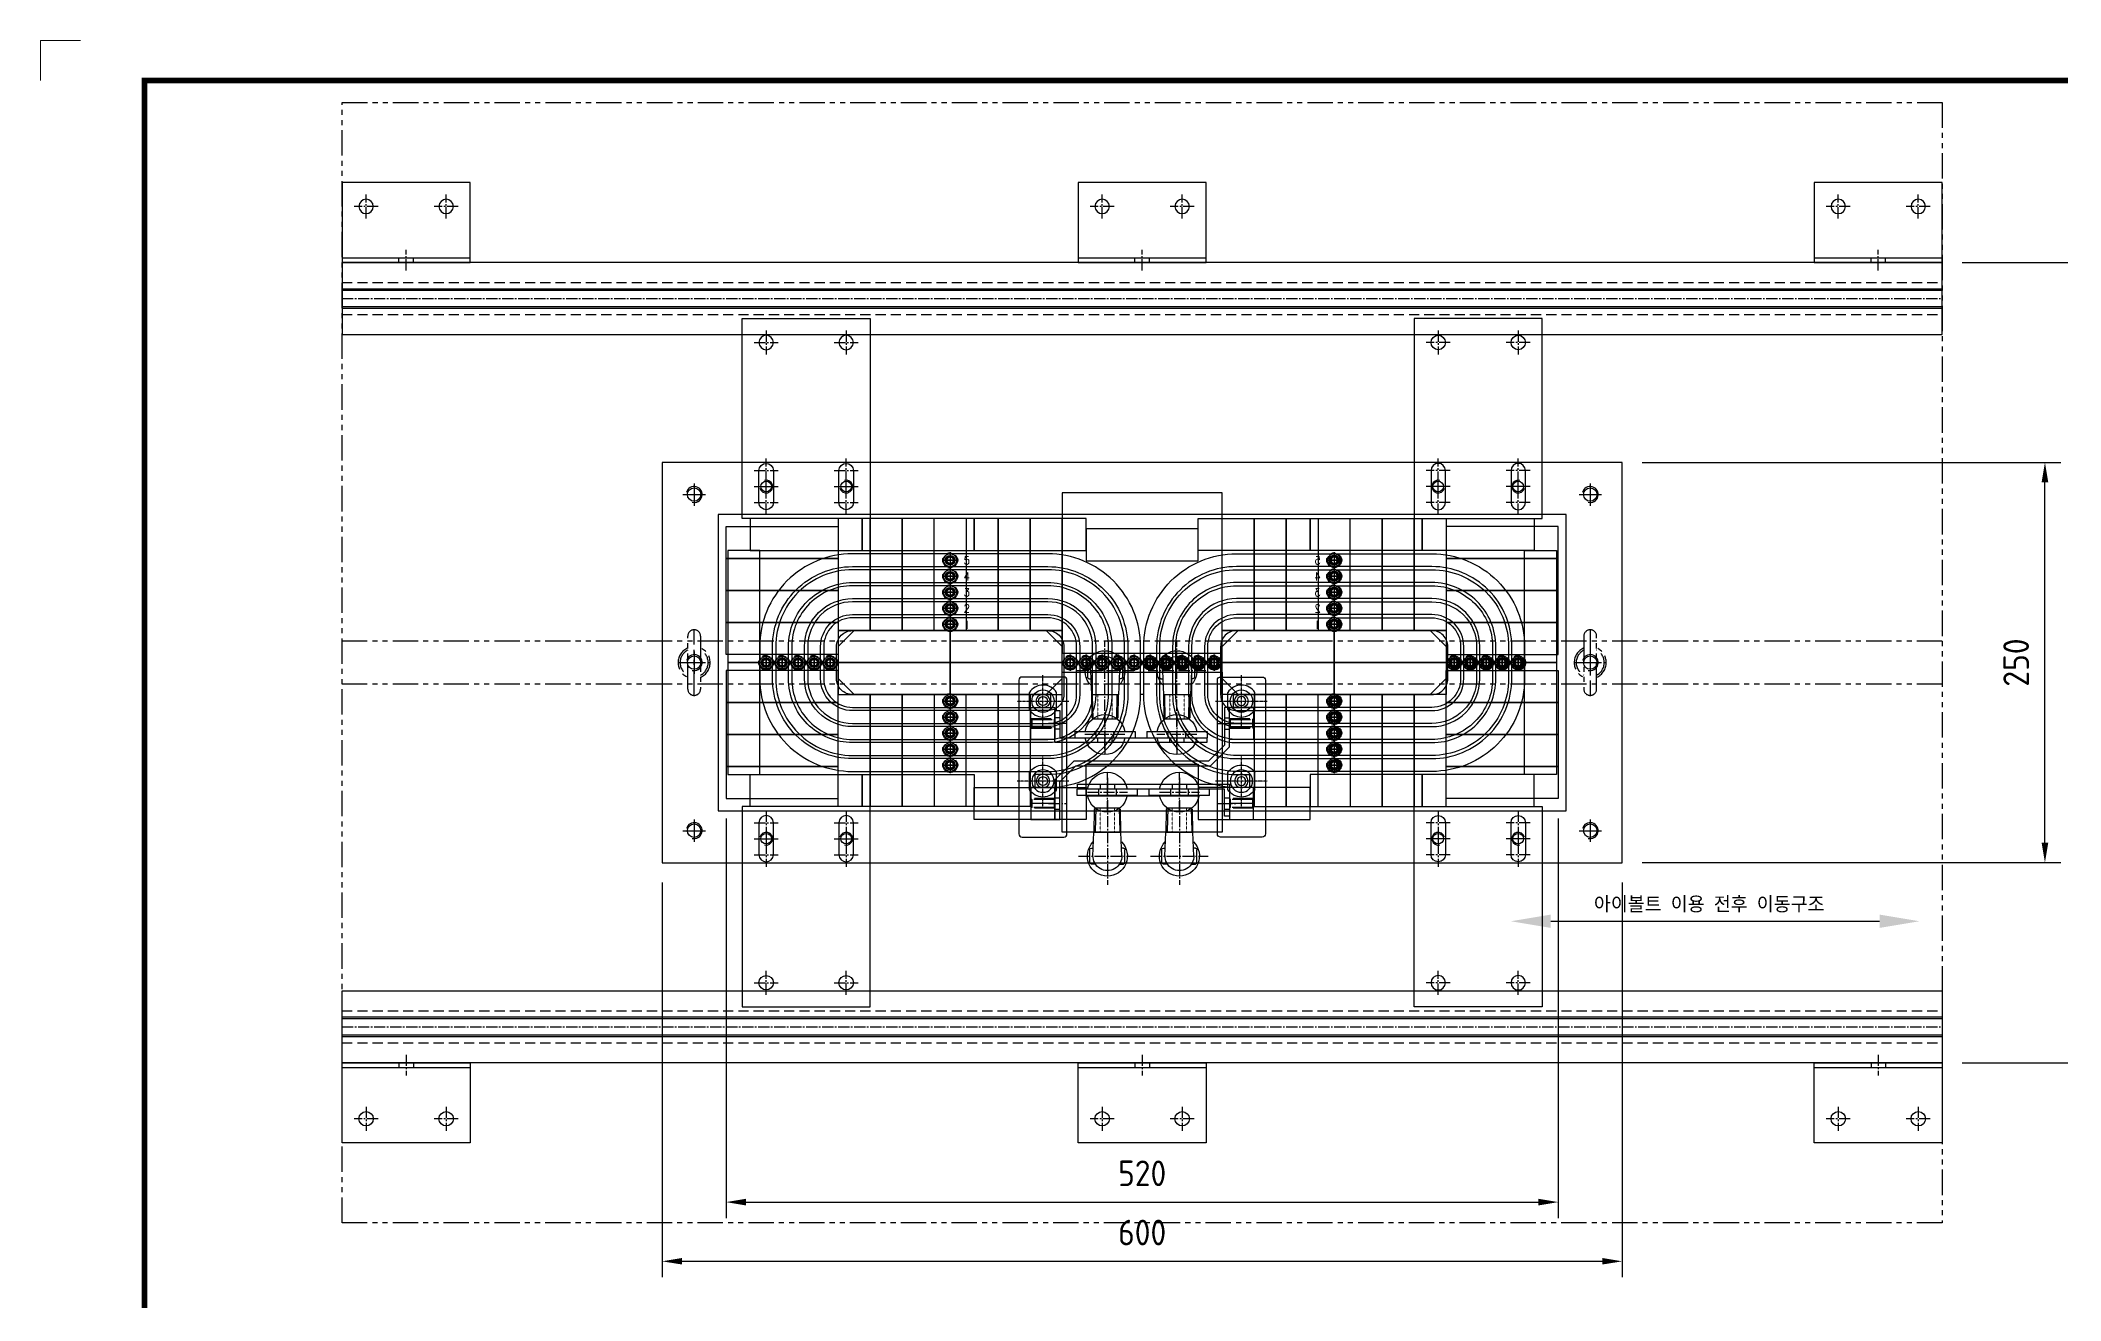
# Model space of a CAD drawing. Header units: millimetres. Extents: x 2584 to 14522, y 0 to 1456.
# Drawn here: x 2584 to 3847, y 669 to 1456 of the extents above; entities that cross this region are included whole.
import ezdxf
from ezdxf.enums import TextEntityAlignment as Align

# ---------------------------------------------------------------- set-up
doc = ezdxf.new("R2010")
doc.units = ezdxf.units.MM
for name, pattern in [('CENTER', [50.8, 31.75, -6.35, 6.35, -6.35]), ('CENTER1', [10, 7, -1, 1, -1]), ('CENTER2', [1.125, 0.75, -0.125, 0.125, -0.125]), ('HIDDEN', [9.525, 6.35, -3.175]), ('HIDDEN2', [0.1875, 0.125, -0.0625]), ('HIDDENX2', [19.05, 12.7, -6.35]), ('PHANTOM2', [31.75, 15.875, -3.175, 3.175, -3.175, 3.175, -3.175])]:
    doc.linetypes.add(name, pattern=pattern)
for name, color, linetype in [('______', 7, 'Continuous'), ('CENTER', 1, 'CENTER'), ('FORMAT-1', 7, 'Continuous'), ('THIN', 3, 'Continuous')]:
    doc.layers.add(name, color=color, linetype=linetype)
doc.styles.add('HAN', font='')
doc.styles.add('ROMANS', font='romans.shx', dxfattribs={"width": 0.9, "bigfont": 'whgtxt.shx'})
doc.styles.get("Standard").update_dxf_attribs({"font": 'ISOCP.SHX', "bigfont": 'WHGTXT.SHX'})
doc.styles.get('HAN').set_extended_font_data('GulimChe')
doc.dimstyles.new('PS-5', dxfattribs={"dimscale": 5, "dimtxt": 3.2, "dimasz": 2.5, "dimexe": 2, "dimexo": 2.5, "dimgap": 2, "dimtad": 1, "dimtoh": 1, "dimrnd": 0.05, "dimzin": 12, "dimdsep": 46, "dimtxsty": 'Standard', "dimcen": 0, "dimclrt": 2, "dimazin": 3, "dimtfac": 1, "dimtofl": 0, "dimtmove": 0, "dimatfit": 3, "dimfxl": 0, "dimtolj": 1, "dimtzin": 0, "dimarcsym": 0})

# ---------------------------------------------------------------- blocks, each defined once
blk = doc.blocks.new('A$C5E7936DF')
at = {"color": 252}
for points in [[(-70, 0), (0, 0), (0, 20), (-60, 20), (-70, 10)], [(0, 0), (70, 0), (70, 10), (60, 20), (0, 20)], [(-60, -20), (0, -20), (0, 0), (-70, 0), (-70, -10)], [(0, -20), (60, -20), (70, -10), (70, 0), (0, 0)]]:
    blk.add_lwpolyline(points, close=True, dxfattribs=at)
blk = doc.blocks.new('A$C206D4F3C')
at = {"color": 252}
for points in [[(-330, 6), (-230, 6), (-230, 106), (-330, 106)], [(-455, 90), (-525, 90), (-525, 70), (-455, 70)], [(-470, 90), (-470, 20), (-450, 20), (-450, 90)], [(-385, 90), (-455, 90), (-455, 70), (-385, 70)], [(-450, 90), (-450, 20), (-430, 20), (-430, 90)], [(-430, 90), (-430, 20), (-410, 20), (-410, 90)], [(-390, 90), (-390, 20), (-370, 20), (-370, 90)], [(-315, 90), (-385, 90), (-385, 70), (-315, 70)], [(-370, 90), (-370, 20), (-350, 20), (-350, 90)], [(-350, 90), (-350, 20), (-330, 20), (-330, 90)], [(-245, 90), (-175, 90), (-175, 70), (-245, 70)], [(-210, 90), (-210, 20), (-230, 20), (-230, 90)], [(-190, 90), (-190, 20), (-210, 20), (-210, 90)], [(-170, 90), (-170, 20), (-190, 20), (-190, 90)], [(-175, 90), (-105, 90), (-105, 70), (-175, 70)], [(-130, 90), (-130, 20), (-150, 20), (-150, 90)], [(-110, 90), (-110, 20), (-130, 20), (-130, 90)], [(-90, 90), (-90, 20), (-110, 20), (-110, 90)], [(-105, 90), (-35, 90), (-35, 70), (-105, 70)], [(-540, 85), (-470, 85), (-470, 65), (-540, 65)], [(-245, 83.5), (-315, 83.5), (-315, 63.5), (-245, 63.5)], [(-20, 85), (-90, 85), (-90, 65), (-20, 65)], [(-540, 65), (-470, 65), (-470, 45), (-540, 45)], [(-539, 70), (-539, 0), (-519, 0), (-519, 70)], [(-20, 65), (-90, 65), (-90, 45), (-20, 45)], [(-21, 70), (-21, 0), (-41, 0), (-41, 70)], [(-540, 45), (-470, 45), (-470, 25), (-540, 25)], [(-20, 45), (-90, 45), (-90, 25), (-20, 25)], [(-540, 25), (-470, 25), (-470, 5), (-540, 5)], [(-470, 0), (-400, 0), (-400, 20), (-470, 20)], [(-400, 0), (-330, 0), (-330, 20), (-400, 20)], [(-160, 0), (-230, 0), (-230, 20), (-160, 20)], [(-90, 0), (-160, 0), (-160, 20), (-90, 20)], [(-20, 25), (-90, 25), (-90, 5), (-20, 5)], [(-539, 0), (-539, -70), (-519, -70), (-519, 0)], [(-470, -20), (-400, -20), (-400, 0), (-470, 0)], [(-400, -20), (-330, -20), (-330, 0), (-400, 0)], [(-160, -20), (-230, -20), (-230, 0), (-160, 0)], [(-90, -20), (-160, -20), (-160, 0), (-90, 0)], [(-21, 0), (-21, -70), (-41, -70), (-41, 0)], [(-540, -25), (-470, -25), (-470, -5), (-540, -5)], [(-330, -6), (-230, -6), (-230, -106), (-330, -106)], [(-20, -25), (-90, -25), (-90, -5), (-20, -5)], [(-540, -45), (-470, -45), (-470, -25), (-540, -25)], [(-470, -90), (-470, -20), (-450, -20), (-450, -90)], [(-450, -90), (-450, -20), (-430, -20), (-430, -90)], [(-430, -90), (-430, -20), (-410, -20), (-410, -90)], [(-390, -90), (-390, -20), (-370, -20), (-370, -90)], [(-370, -90), (-370, -20), (-350, -20), (-350, -90)], [(-190, -90), (-190, -20), (-210, -20), (-210, -90)], [(-170, -90), (-170, -20), (-190, -20), (-190, -90)], [(-130, -90), (-130, -20), (-150, -20), (-150, -90)], [(-110, -90), (-110, -20), (-130, -20), (-130, -90)], [(-90, -90), (-90, -20), (-110, -20), (-110, -90)], [(-20, -45), (-90, -45), (-90, -25), (-20, -25)], [(-540, -65), (-470, -65), (-470, -45), (-540, -45)], [(-20, -65), (-90, -65), (-90, -45), (-20, -45)], [(-540, -85), (-470, -85), (-470, -65), (-540, -65)], [(-455, -90), (-525, -90), (-525, -70), (-455, -70)], [(-385, -90), (-455, -90), (-455, -70), (-385, -70)], [(-245, -83.5), (-315, -83.5), (-315, -63.5), (-245, -63.5)], [(-175, -90), (-105, -90), (-105, -70), (-175, -70)], [(-105, -90), (-35, -90), (-35, -70), (-105, -70)], [(-20, -85), (-90, -85), (-90, -65), (-20, -65)], [(-315, -98), (-385, -98), (-385, -78), (-315, -78)], [(-245, -98), (-175, -98), (-175, -78), (-245, -78)]]:
    blk.add_lwpolyline(points, close=True, dxfattribs=at)
blk.add_lwpolyline([(-350, -20), (-350, -90)], dxfattribs=at)
blk.add_blockref('A$C5E7936DF', (-400, 0))
at = {"xscale": -1}
blk.add_blockref('A$C5E7936DF', (-160, 0), dxfattribs=at)
blk = doc.blocks.new('A$C35D2285B')
at = {"color": 1, "linetype": 'CENTER1'}
for p, q in [((111, 64), (119, 64)), ((115, 68), (115, 60)), ((111, 54), (119, 54)), ((115, 58), (115, 50)), ((111, 44), (119, 44)), ((115, 48), (115, 40)), ((115, 38), (115, 30)), ((111, 34), (119, 34)), ((115, 28), (115, 20)), ((111, 24), (119, 24)), ((-4, 0), (4, 0)), ((0, 4), (0, -4)), ((6, 0), (14, 0)), ((10, 4), (10, -4)), ((16, 0), (24, 0)), ((20, 4), (20, -4)), ((26, 0), (34, 0)), ((30, 4), (30, -4)), ((36, 0), (44, 0)), ((40, 4), (40, -4)), ((186, 0), (194, 0)), ((190, 4), (190, -4)), ((196, 0), (204, 0)), ((200, 4), (200, -4)), ((206, 0), (214, 0)), ((210, 4), (210, -4)), ((216, 0), (224, 0)), ((220, 4), (220, -4)), ((226, 0), (234, 0)), ((230, 4), (230, -4)), ((111, -24), (119, -24)), ((115, -20), (115, -28)), ((111, -34), (119, -34)), ((115, -30), (115, -38)), ((111, -44), (119, -44)), ((115, -40), (115, -48)), ((115, -50), (115, -58)), ((111, -54), (119, -54)), ((115, -60), (115, -68)), ((111, -64), (119, -64))]:
    blk.add_line(p, q, dxfattribs=at)
at = {"color": 1}
blk.add_lwpolyline([(176, -48, 0.414214), (204, -20), (204, 10, 0.414214), (176, 38), (54, 38, 0.414214), (26, 10), (26, -10, 0.414214), (54, -38), (176, -38, 0.414214), (194, -20), (194, 10, 0.414214), (176, 28), (54, 28, 0.414214), (36, 10), (36, -10, 0.414214), (54, -28), (178, -28), (178, -20), (54, -20, -0.414214), (44, -10), (44, 10, -0.414214), (54, 20), (176, 20, -0.414214), (186, 10), (186, -20, -0.414214), (176, -30), (54, -30, -0.414214), (34, -10), (34, 10, -0.414214), (54, 30), (176, 30, -0.414214), (196, 10), (196, -20, -0.414214), (176, -40), (54, -40, -0.414214), (24, -10), (24, 10, -0.414214), (54, 40), (176, 40, -0.414214), (206, 10), (206, -20, -0.414214), (176, -50), (54, -50, -0.414214), (14, -10), (14, 10, -0.414214), (54, 50), (176, 50, -0.414214), (216, 10), (216, -20, -0.414214), (176, -60), (54, -60, -0.414214), (4, -10), (4, 10, -0.414214), (54, 60), (176, 60, -0.414214), (226, 10), (226, -20, -0.414214), (176, -70), (168, -70), (168, -78), (176, -78, 0.414214), (234, -20), (234, 10, 0.414214), (176, 68), (54, 68, 0.414214), (-4, 10), (-4, -10, 0.414214), (54, -68), (176, -68, 0.414214), (224, -20), (224, 10, 0.414214), (176, 58), (54, 58, 0.414214), (6, 10), (6, -10, 0.414214), (54, -58), (176, -58, 0.414214), (214, -20), (214, 10, 0.414214), (176, 48), (54, 48, 0.414214), (16, 10), (16, -10, 0.414214), (54, -48)], format="xyb", close=True, dxfattribs=at)
for centre, radius in [((115, 64), 4), ((115, 64), 3), ((115, 54), 4), ((115, 54), 3), ((115, 44), 4), ((115, 34), 4), ((115, 44), 3), ((115, 24), 4), ((115, 34), 3), ((115, 24), 3), ((0, 0), 4), ((0, 0), 3), ((10, 0), 4), ((10, 0), 3), ((20, 0), 4), ((20, 0), 3), ((30, 0), 4), ((30, 0), 3), ((40, 0), 4), ((40, 0), 3), ((190, 0), 4), ((190, 0), 3), ((200, 0), 4), ((200, 0), 3), ((210, 0), 4), ((210, 0), 3), ((220, 0), 4), ((220, 0), 3), ((230, 0), 4), ((230, 0), 3), ((115, -24), 4), ((115, -24), 3), ((173, -24), 2.75), ((115, -34), 4), ((115, -34), 3), ((115, -44), 4), ((115, -54), 4), ((115, -44), 3), ((115, -64), 4), ((115, -54), 3), ((115, -64), 3), ((173, -74), 2.75)]:
    blk.add_circle(centre, radius, dxfattribs=at)
for centre in [(115, 64), (115, 54), (115, 44), (115, 34), (115, 24), (0, 0), (10, 0), (20, 0), (30, 0), (40, 0), (190, 0), (200, 0), (210, 0), (220, 0), (230, 0), (115, -24), (115, -34), (115, -44), (115, -54), (115, -64)]:
    blk.add_circle(centre, 2.07)
at = {"layer": 'THIN'}
for centre in [(115, 64), (115, 54), (115, 44), (115, 34), (115, 24), (0, 0), (10, 0), (20, 0), (30, 0), (40, 0), (190, 0), (200, 0), (210, 0), (220, 0), (230, 0), (115, -24), (115, -34), (115, -44), (115, -54), (115, -64)]:
    blk.add_arc(centre, 2.5, 255, 165, dxfattribs=at)
at = {"color": 2, "char_height": 5, "attachment_point": 5, "style": 'ROMANS'}
for s, insert in [('\\A1;5', (125.4, 63.9)), ('\\A1;4', (125.4, 53.9)), ('\\A1;3', (125.4, 43.9)), ('\\A1;2', (125.4, 33.9)), ('\\A1;1', (125.5, 23.7))]:
    blk.add_mtext(s, dxfattribs=dict(at, insert=insert))
blk = doc.blocks.new('A$C5CD72B92')
at = {"color": 6, "linetype": 'PHANTOM2'}
for p, q in [((-5.1, 0), (5.1, 0)), ((-4.2, 0), (4.2, 0)), ((0, 5.1), (0, -5.1)), ((0, 4.2), (0, -4.2))]:
    blk.add_line(p, q, dxfattribs=at)
blk.add_lwpolyline([(1.2, -2), (-1.2, -2), (-2.3, 0), (-1.2, 2), (1.2, 2), (2.3, 0), (1.2, -2)], dxfattribs=at)
for radius in [4.6, 4.25, 4, 2.55]:
    blk.add_circle((0, 0), radius, dxfattribs=at)
blk = doc.blocks.new('A$C2BE67DD4')
at = {"color": 1, "linetype": 'CENTER1'}
for p, q in [((-420, 194), (-420, 184)), ((-180, 194), (-180, 184)), ((-425, 189), (-415, 189)), ((-425, 179), (-415, 179)), ((-420, 184), (-420, 174)), ((-185, 189), (-175, 189)), ((-185, 179), (-175, 179)), ((-180, 184), (-180, 174)), ((-425, 169), (-415, 169)), ((-420, 174), (-420, 164)), ((-185, 169), (-175, 169)), ((-180, 174), (-180, 164)), ((-425, 159), (-415, 159)), ((-420, 164), (-420, 154)), ((-420, 154), (-420, 144)), ((-185, 159), (-175, 159)), ((-180, 164), (-180, 154)), ((-180, 154), (-180, 144)), ((-425, 149), (-415, 149)), ((-185, 149), (-175, 149)), ((-535, 120), (-535, 130)), ((-525, 120), (-525, 130)), ((-515, 120), (-515, 130)), ((-505, 120), (-505, 130)), ((-495, 120), (-495, 130)), ((-345, 120), (-345, 130)), ((-335, 120), (-335, 130)), ((-325, 120), (-325, 130)), ((-315, 120), (-315, 130)), ((-305, 120), (-305, 130)), ((-295, 120), (-295, 130)), ((-285, 120), (-285, 130)), ((-275, 120), (-275, 130)), ((-265, 120), (-265, 130)), ((-255, 120), (-255, 130)), ((-105, 120), (-105, 130)), ((-95, 120), (-95, 130)), ((-85, 120), (-85, 130)), ((-75, 120), (-75, 130)), ((-65, 120), (-65, 130)), ((-540, 125), (-530, 125)), ((-530, 125), (-520, 125)), ((-520, 125), (-510, 125)), ((-510, 125), (-500, 125)), ((-500, 125), (-490, 125)), ((-350, 125), (-340, 125)), ((-340, 125), (-330, 125)), ((-330, 125), (-320, 125)), ((-320, 125), (-310, 125)), ((-310, 125), (-300, 125)), ((-300, 125), (-290, 125)), ((-290, 125), (-280, 125)), ((-280, 125), (-270, 125)), ((-270, 125), (-260, 125)), ((-260, 125), (-250, 125)), ((-110, 125), (-100, 125)), ((-100, 125), (-90, 125)), ((-90, 125), (-80, 125)), ((-80, 125), (-70, 125)), ((-70, 125), (-60, 125)), ((-420, 106), (-420, 96)), ((-180, 106), (-180, 96)), ((-425, 101), (-415, 101)), ((-425, 91), (-415, 91)), ((-420, 96), (-420, 86)), ((-185, 101), (-175, 101)), ((-185, 91), (-175, 91)), ((-180, 96), (-180, 86)), ((-425, 81), (-415, 81)), ((-420, 86), (-420, 76)), ((-420, 76), (-420, 66)), ((-185, 81), (-175, 81)), ((-180, 86), (-180, 76)), ((-180, 76), (-180, 66)), ((-425, 71), (-415, 71)), ((-420, 66), (-420, 56)), ((-185, 71), (-175, 71)), ((-180, 66), (-180, 56)), ((-425, 61), (-415, 61)), ((-185, 61), (-175, 61))]:
    blk.add_line(p, q, dxfattribs=at)
at = {"color": 2}
blk.add_lwpolyline([(-600, 0), (0, 0), (0, 250), (-600, 250)], close=True, dxfattribs=at)
for points in [[(-375, 16), (-349, 16, 0.414214), (-347, 18), (-347, 114, 0.414214), (-349, 116), (-375, 116, 0.414214), (-377, 114), (-377, 18, 0.414214)], [(-225, 16), (-251, 16, -0.414214), (-253, 18), (-253, 114, -0.414214), (-251, 116), (-225, 116, -0.414214), (-223, 114), (-223, 18, -0.414214)]]:
    blk.add_lwpolyline(points, format="xyb", close=True, dxfattribs=at)
for centre, radius in [((-580, 230), 4.19), ((-535, 235), 3.32), ((-485, 235), 3.32), ((-115, 235), 3.32), ((-65, 235), 3.32), ((-20, 230), 4.19), ((-580, 125), 4.19), ((-20, 125), 4.19), ((-580, 20), 4.19), ((-535, 15), 3.32), ((-485, 15), 3.32), ((-115, 15), 3.32), ((-65, 15), 3.32), ((-20, 20), 4.19)]:
    blk.add_circle(centre, radius)
for centre in [(-420, 189), (-180, 189), (-420, 179), (-180, 179), (-420, 169), (-180, 169), (-420, 159), (-420, 149), (-180, 159), (-180, 149), (-535, 125), (-525, 125), (-515, 125), (-505, 125), (-495, 125), (-345, 125), (-335, 125), (-325, 125), (-315, 125), (-305, 125), (-295, 125), (-285, 125), (-275, 125), (-265, 125), (-255, 125), (-105, 125), (-95, 125), (-85, 125), (-75, 125), (-65, 125), (-420, 101), (-180, 101), (-420, 91), (-180, 91), (-420, 81), (-180, 81), (-420, 71), (-420, 61), (-180, 71), (-180, 61)]:
    blk.add_circle(centre, 3, dxfattribs=at)
at = {"layer": 'CENTER'}
for p, q in [((-535, 229), (-535, 241)), ((-485, 229), (-485, 241)), ((-115, 229), (-115, 241)), ((-65, 229), (-65, 241)), ((-587, 230), (-573, 230)), ((-580, 237), (-580, 223)), ((-541, 235), (-529, 235)), ((-491, 235), (-479, 235)), ((-109, 235), (-121, 235)), ((-59, 235), (-71, 235)), ((-27, 230), (-13, 230)), ((-20, 237), (-20, 223)), ((-580, 132), (-580, 118)), ((-20, 132), (-20, 118)), ((-587, 125), (-573, 125)), ((-27, 125), (-13, 125)), ((-580, 27), (-580, 13)), ((-20, 27), (-20, 13)), ((-587, 20), (-573, 20)), ((-541, 15), (-529, 15)), ((-535, 21), (-535, 9)), ((-491, 15), (-479, 15)), ((-485, 21), (-485, 9)), ((-109, 15), (-121, 15)), ((-115, 21), (-115, 9)), ((-59, 15), (-71, 15)), ((-65, 21), (-65, 9)), ((-27, 20), (-13, 20))]:
    blk.add_line(p, q, dxfattribs=at)
at = {"layer": 'THIN'}
for centre, radius, start, end in [((-580, 230), 5, 255, 165), ((-535, 235), 4, 195, 105), ((-485, 235), 4, 195, 105), ((-115, 235), 4, 75, 345), ((-65, 235), 4, 75, 345), ((-20, 230), 5, 255, 165), ((-580, 125), 5, 255, 165), ((-20, 125), 5, 255, 165), ((-580, 20), 5, 255, 165), ((-535, 15), 4, 255, 165), ((-485, 15), 4, 255, 165), ((-115, 15), 4, 15, 285), ((-65, 15), 4, 15, 285), ((-20, 20), 5, 255, 165)]:
    blk.add_arc(centre, radius, start, end, dxfattribs=at)
blk = doc.blocks.new('A$C5EDA54B7')
at = {"color": 1, "linetype": 'CENTER2', "ltscale": 0.5}
for p, q in [((0, 16.2), (0, -16.2)), ((16.2, 0), (-16.2, 0))]:
    blk.add_line(p, q, dxfattribs=at)
at = {"color": 1}
for p, q in [((-8.5, 5.3), (-8.5, -5.3)), ((8.5, 5.3), (8.5, -5.3))]:
    blk.add_line(p, q, dxfattribs=at)
for radius in [7, 4.25]:
    blk.add_circle((0, 0), radius, dxfattribs=at)
for start, end in [(31.7883, 148.2117), (211.7883, 328.2117)]:
    blk.add_arc((0, 0), 10, start, end, dxfattribs=at)
blk = doc.blocks.new('A$C47C90B0B')
at = {"color": 2, "linetype": 'HIDDENX2'}
for p, q in [((-12.5, -2), (2.5, -2)), ((-12.5, -8), (2.5, -8)), ((-12, -2.5), (2, -2.5)), ((-12, -7.5), (2, -7.5))]:
    blk.add_line(p, q, dxfattribs=at)
at = {"color": 1}
blk.add_lwpolyline([(-12.5, -15), (2.5, -15), (2.5, 5), (-12.5, 5)], close=True, dxfattribs=at)
at = {"color": 2, "linetype": 'HIDDENX2'}
for points in [[(-12.5, -8), (-12, -7.5), (-12, -2.5), (-12.5, -2)], [(2.5, -8), (2, -7.5), (2, -2.5), (2.5, -2)]]:
    blk.add_lwpolyline(points, dxfattribs=at)
at = {"layer": 'CENTER'}
blk.add_line((-12.5, -5), (2.5, -5), dxfattribs=at)
blk = doc.blocks.new('A$C68454DD2')
at = {"rotation": 180}
blk.add_blockref('A$C5EDA54B7', (0, 0), dxfattribs=at)
at = {"xscale": -1, "rotation": 180}
blk.add_blockref('A$C47C90B0B', (5, -19), dxfattribs=at)
blk = doc.blocks.new('A$C65A86E82')
at = {"color": 2, "linetype": 'HIDDEN'}
for p, q in [((-1000, 32.5), (0, 32.5)), ((-1000, 12.5), (0, 12.5))]:
    blk.add_line(p, q, dxfattribs=at)
for p, q in [((-1000, 28.6), (0, 28.6)), ((-1000, 27.6), (0, 27.6)), ((-1000, 17.4), (0, 17.4)), ((-1000, 16.4), (0, 16.4))]:
    blk.add_line(p, q)
at = {"color": 1, "linetype": 'CENTER1'}
blk.add_line((-1000, 22.5), (0, 22.5), dxfattribs=at)
blk.add_lwpolyline([(-1000, 45), (0, 45), (0, 0), (-1000, 0)], close=True)
blk = doc.blocks.new('A$C0DCE554C')
at = {"color": 1, "linetype": 'CENTER1'}
for p, q in [((-72.5, -10), (-57.5, -10)), ((-65, -2.5), (-65, -37.5)), ((-22.5, -10), (-7.5, -10)), ((-15, -2.5), (-15, -37.5)), ((-72.5, -20), (-57.5, -20)), ((-22.5, -20), (-7.5, -20)), ((-72.5, -30), (-57.5, -30)), ((-22.5, -30), (-7.5, -30)), ((-72.5, -110), (-57.5, -110)), ((-65, -117.5), (-65, -102.5)), ((-22.5, -110), (-7.5, -110)), ((-15, -117.5), (-15, -102.5))]:
    blk.add_line(p, q, dxfattribs=at)
at = {"color": 2}
blk.add_lwpolyline([(-80, -125), (0, -125), (0, 0), (-80, 0)], close=True, dxfattribs=at)
for points in [[(-69.5, -10), (-69.5, -30, 1), (-60.5, -30), (-60.5, -10, 1)], [(-19.5, -10), (-19.5, -30, 1), (-10.5, -30), (-10.5, -10, 1)]]:
    blk.add_lwpolyline(points, format="xyb", close=True, dxfattribs=at)
for centre in [(-65, -110), (-15, -110)]:
    blk.add_circle(centre, 4.5, dxfattribs=at)
blk = doc.blocks.new('A$C73ED4355')
at = {"color": 2, "linetype": 'HIDDEN'}
for p, q in [((35.5, 0), (35.5, -3)), ((44.5, 0), (44.5, -3))]:
    blk.add_line(p, q, dxfattribs=at)
at = {"color": 1, "linetype": 'CENTER1'}
for p, q in [((40, 5), (40, -8)), ((22.5, -35), (7.5, -35)), ((15, -27.5), (15, -42.5)), ((72.5, -35), (57.5, -35)), ((65, -27.5), (65, -42.5))]:
    blk.add_line(p, q, dxfattribs=at)
at = {"color": 3}
blk.add_line((0, -3), (80, -3), dxfattribs=at)
blk.add_lwpolyline([(0, 0), (80, 0), (80, -50), (0, -50)], close=True, dxfattribs=at)
for centre in [(15, -35), (65, -35)]:
    blk.add_circle(centre, 4.5, dxfattribs=at)
blk = doc.blocks.new('A$C09921F27')
at = {"color": 1, "linetype": 'CENTER1'}
for p, q in [((0, -5), (0, 48)), ((-18, 30), (18, 30))]:
    blk.add_line(p, q, dxfattribs=at)
at = {"color": 2, "linetype": 'HIDDEN2', "lineweight": 0}
for p, q in [((-4.5, 0), (-4.5, 15)), ((4.5, 0), (4.5, 15))]:
    blk.add_line(p, q, dxfattribs=at)
at = {"layer": '______', "color": 30}
for p, q in [((-11, 34), (-11, 26)), ((-7.5, 35), (-10, 35)), ((-9, 30), (-8.5, 15)), ((7.5, 35), (10, 35)), ((9, 30), (8.5, 15)), ((11, 34), (11, 26)), ((-10, 25), (-8.9, 25)), ((-8.5, 15), (8.5, 15)), ((-7.7, 14.5), (-8.5, 14.5)), ((7.7, 14.5), (8.5, 14.5)), ((10, 25), (8.9, 25))]:
    blk.add_line(p, q, dxfattribs=at)
blk.add_lwpolyline([(8.5, 15), (8.2, 0.9), (7.3, 0), (-7.3, 0), (-8.2, 0.9), (-8.5, 15)], dxfattribs=at)
for centre, radius, start, end in [((0, 30), 12.5, 314.8938, 225.1062), ((0, 30), 9, 357.7026, 182.2974), ((-10, 34), 1, 90, 180), ((-10, 26), 1, 180, 270), ((10, 34), 1, 0, 90), ((10, 26), 1, 270, 0)]:
    blk.add_arc(centre, radius, start, end, dxfattribs=at)
at = {"layer": 'THIN'}
for points in [[(-7.3, 0), (-7.7, 14.5), (-8.5, 15)], [(7.3, 0), (7.7, 14.5), (8.5, 15)]]:
    blk.add_lwpolyline(points, dxfattribs=at)
blk = doc.blocks.new('A$C08E46571')
at = {"color": 6}
for p, q in [((-18.8, 2), (-18.8, -2)), ((18.8, 2), (-18.8, 2)), ((18.8, 2), (18.8, -2)), ((18.8, -2), (-18.8, -2))]:
    blk.add_line(p, q, dxfattribs=at)
at = {"color": 1, "linetype": 'CENTER1'}
for p, q in [((-12.5, 0), (12.5, 0)), ((0, 12.5), (0, -12.5))]:
    blk.add_line(p, q, dxfattribs=at)
at = {"color": 2, "linetype": 'HIDDENX2'}
for p, q in [((-5.5, -2), (-5.5, 2)), ((5.5, -2), (5.5, 2))]:
    blk.add_line(p, q, dxfattribs=at)
at = {"color": 6}
for start, end in [(9.2069, 170.7931), (189.2069, 350.7931)]:
    blk.add_arc((0, 0), 12.5, start, end, dxfattribs=at)
blk.add_blockref('A$C09921F27', (0, 9.9))
blk = doc.blocks.new('A$C5ED8283F')
at = {"color": 1, "linetype": 'CENTER1'}
for p, q in [((-7, -10), (4, -10)), ((-113, -60), (-102, -60))]:
    blk.add_line(p, q, dxfattribs=at)
at = {"color": 2, "linetype": 'HIDDENX2'}
for p, q in [((-3, -6.5), (0, -6.5)), ((-3, -13.5), (0, -13.5)), ((-109, -56.5), (-106, -56.5)), ((-109, -63.5), (-106, -63.5))]:
    blk.add_line(p, q, dxfattribs=at)
at = {"color": 6}
blk.add_lwpolyline([(-97.2, -33.5), (-109, -45.3), (-109, -70), (-106, -70), (-106, -46.5), (-96, -36.5), (-11.8, -36.5), (0, -24.7), (0, 0), (-3, 0), (-3, -23.5), (-13, -33.5)], close=True, dxfattribs=at)
blk = doc.blocks.new('A$C106F2BA5')
at = {"color": 2, "linetype": 'HIDDENX2'}
for p, q in [((-80.75, 2), (-80.75, -1)), ((-71.75, 2), (-71.75, -1)), ((-35.75, 2), (-35.75, -1)), ((-26.75, 2), (-26.75, -1)), ((-3, -6.5), (0, -6.5)), ((-3, -13.5), (0, -13.5))]:
    blk.add_line(p, q, dxfattribs=at)
at = {"color": 1, "linetype": 'CENTER1'}
for p, q in [((-76.25, 6), (-76.25, -5)), ((-31.25, 6), (-31.25, -5)), ((-7, -10), (4, -10))]:
    blk.add_line(p, q, dxfattribs=at)
at = {"color": 1}
blk.add_lwpolyline([(-95, 2), (0, 2), (0, -18), (-3, -18), (-3, -1), (-95, -1)], close=True, dxfattribs=at)
blk = doc.blocks.new('format-3')
at = {"color": 3, "lineweight": 9}
for p in [(0, 286.3), (5, 291.3)]:
    blk.add_line(p, (0, 291.3), dxfattribs=at)
at = {"layer": 'FORMAT-1', "const_width": 0.7}
blk.add_lwpolyline([(13, 5), (13, 286.3), (414.5, 286.3), (414.5, 5)], close=True, dxfattribs=at)
at = {"style": 'HAN'}
for tag, height, p in [('MODEL-NAME', 3, (386.1, 31.53)), ('PART-NAME', 3, (386.1, 26.29)), ('SCALE', 2.7, (320.81, 26.29)), ('DRA-BY', 3, (260.72, 19.44)), ('CH-BY', 3, (277.21, 19.44)), ('APP-BY', 3, (293.7, 19.44)), ('PART-NO', 3, (386.1, 21.01)), ('관련업체', 3, (333.52, 9.26)), ('DRA-DATE', 2.5, (260.72, 7.47)), ('CH-DATE', 2.5, (277.21, 7.47)), ('APP-DATE', 2.5, (293.7, 7.47))]:
    blk.add_attdef(tag, text='', height=height, dxfattribs=at).set_placement(p, align=Align.MIDDLE_CENTER)
blk = doc.blocks.new('*D242')
at = {"color": 0, "lineweight": -2}
for p, q in [((3585.5, 1192.8), (3847.2, 1192.8)), ((3837.2, 955.3), (3837.2, 1180.3)), ((3585.5, 942.8), (3847.2, 942.8))]:
    blk.add_line(p, q, dxfattribs=at)
at = {"color": 0}
for points in [[(3835.1, 1180.3), (3839.3, 1180.3), (3837.2, 1192.8)], [(3835.1, 955.3), (3839.3, 955.3), (3837.2, 942.8)]]:
    blk.add_solid(points, dxfattribs=at)
at = {"layer": 'Defpoints', "color": 0}
for p in [(3573, 1192.8), (3837.2, 1192.8), (3573, 942.8)]:
    blk.add_point(p, dxfattribs=at)
at = {"color": 2, "insert": (3819.2, 1067.8), "char_height": 16, "attachment_point": 5, "rotation": 90}
blk.add_mtext('\\A1;250', dxfattribs=at)
blk = doc.blocks.new('*D243')
at = {"color": 0, "lineweight": -2}
for p, q in [((3785.5, 1317.8), (3890.6, 1317.8)), ((3880.6, 830.3), (3880.6, 1305.3)), ((3785.5, 817.8), (3890.6, 817.8))]:
    blk.add_line(p, q, dxfattribs=at)
at = {"color": 0}
for points in [[(3878.5, 1305.3), (3882.7, 1305.3), (3880.6, 1317.8)], [(3878.5, 830.3), (3882.7, 830.3), (3880.6, 817.8)]]:
    blk.add_solid(points, dxfattribs=at)
at = {"layer": 'Defpoints', "color": 0}
for p in [(3773, 1317.8), (3880.6, 1317.8), (3773, 817.8)]:
    blk.add_point(p, dxfattribs=at)
at = {"color": 2, "insert": (3862.6, 1067.8), "char_height": 16, "attachment_point": 5, "rotation": 90}
blk.add_mtext('\\A1;500', dxfattribs=at)
blk = doc.blocks.new('*D216')
at = {"color": 0, "lineweight": -2}
for p, q in [((3013, 970.3), (3013, 720.7)), ((3533, 970.3), (3533, 720.7)), ((3025.5, 730.7), (3520.5, 730.7))]:
    blk.add_line(p, q, dxfattribs=at)
at = {"color": 0}
for points in [[(3025.5, 732.8), (3025.5, 728.6), (3013, 730.7)], [(3520.5, 732.8), (3520.5, 728.6), (3533, 730.7)]]:
    blk.add_solid(points, dxfattribs=at)
at = {"layer": 'Defpoints', "color": 0}
for p in [(3013, 982.8), (3533, 982.8), (3533, 730.7)]:
    blk.add_point(p, dxfattribs=at)
at = {"color": 2, "insert": (3273, 748.7), "char_height": 16, "attachment_point": 5}
blk.add_mtext('\\A1;520', dxfattribs=at)
blk = doc.blocks.new('*D246')
at = {"color": 0, "lineweight": -2}
for p, q in [((2973, 930.3), (2973, 683.7)), ((3573, 930.3), (3573, 683.7)), ((2985.5, 693.7), (3560.5, 693.7))]:
    blk.add_line(p, q, dxfattribs=at)
at = {"color": 0}
for points in [[(2985.5, 695.8), (2985.5, 691.7), (2973, 693.7)], [(3560.5, 695.8), (3560.5, 691.7), (3573, 693.7)]]:
    blk.add_solid(points, dxfattribs=at)
at = {"layer": 'Defpoints', "color": 0}
for p in [(2973, 942.8), (3573, 942.8), (3573, 693.7)]:
    blk.add_point(p, dxfattribs=at)
at = {"color": 2, "insert": (3273, 711.7), "char_height": 16, "attachment_point": 5}
blk.add_mtext('\\A1;600', dxfattribs=at)

msp = doc.modelspace()

# ---------------------------------------------------------------- linework, layer by layer
at = {"color": 6, "linetype": 'PHANTOM2'}
for p, q in [((2993.021, 1047.261, 0), (2993.021, 1088.261, 0)), ((3553.021, 1088.261, 0), (3553.021, 1047.261, 0)), ((3773.021, 1081.146, 0), (2773.021, 1081.146, 0)), ((2983.021, 1067.761, 0), (3003.021, 1067.761, 0)), ((3543.021, 1067.761, 0), (3563.021, 1067.761, 0)), ((3773.021, 1054.376, 0), (2773.021, 1054.376, 0))]:
    msp.add_line(p, q, dxfattribs=at)
msp.add_line((3274.021, 1047.761, 0), (3272.021, 1047.761, 0))
at = {"color": 1}
msp.add_line((3528.347, 906.175, 0), (3733.853, 906.175, 0), dxfattribs=at)
at = {"color": 6, "linetype": 'PHANTOM2', "elevation": 0}
msp.add_lwpolyline([(2773.021, 1417.761), (3773.021, 1417.761), (3773.021, 717.761), (2773.021, 717.761)], close=True, dxfattribs=at)
at = {"color": 2, "elevation": 0}
msp.add_lwpolyline([(3008.021, 1160.261), (3008.021, 975.261), (3538.021, 975.261), (3538.021, 1160.261)], close=True, dxfattribs=at)
at = {"color": 6, "linetype": 'PHANTOM2', "elevation": 0}
for points in [[(2989.021, 1051.261), (2989.021, 1084.261, -1), (2997.021, 1084.261), (2997.021, 1051.261, -1)], [(3549.021, 1084.261), (3549.021, 1051.261, 1), (3557.021, 1051.261), (3557.021, 1084.261, 1)]]:
    msp.add_lwpolyline(points, format="xyb", close=True, dxfattribs=at)
at = {"color": 6, "linetype": 'PHANTOM2'}
for centre, radius, start, end in [((2993.021, 1067.761, 0), 10, 113.578178, 246.421822), ((2993.021, 1067.761, 0), 8.77, 117.135755, 242.864245), ((2993.021, 1067.761, 0), 10, 293.578178, 66.421822), ((2993.021, 1067.761, 0), 8.77, 297.135755, 62.864245), ((3553.021, 1067.761, 0), 10, 113.578178, 246.421822), ((3553.021, 1067.761, 0), 8.77, 117.135755, 242.864245), ((3553.021, 1067.761, 0), 10, 293.578178, 66.421822), ((3553.021, 1067.761, 0), 8.77, 297.135755, 62.864245)]:
    msp.add_arc(centre, radius, start, end, dxfattribs=at)
at = {"color": 1}
for points in [[(3528.347, 910.342, 0), (3528.347, 902.008, 0), (3503.347, 906.175, 0)], [(3733.853, 910.342, 0), (3733.853, 902.008, 0), (3758.853, 906.175, 0)]]:
    msp.add_solid(points, dxfattribs=at)

# ---------------------------------------------------------------- block references
at = {"xscale": 5, "yscale": 5, "zscale": 5}
msp.add_blockref('format-3', (2584.457, 0, 0), dxfattribs=at)
at = {"xscale": -1, "rotation": 180}
for name, p in [('A$C73ED4355', (2773.021, 1317.761, 0)), ('A$C73ED4355', (3233.021, 1317.761, 0)), ('A$C73ED4355', (3693.021, 1317.761, 0)), ('A$C65A86E82', (3773.021, 1317.761, 0)), ('A$C0DCE554C', (3103.021, 1157.761, 0)), ('A$C08E46571', (3251.271, 986.761, 0)), ('A$C08E46571', (3296.271, 986.761, 0))]:
    msp.add_blockref(name, p, dxfattribs=at)
for name, p, rotation in [('A$C0DCE554C', (3443.021, 1157.761, 0), 180), ('A$C5CD72B92', (3153.021, 1131.761, 0), 270), ('A$C5CD72B92', (3393.021, 1131.761, 0), 270), ('A$C5CD72B92', (3153.021, 1121.761, 0), 270), ('A$C5CD72B92', (3393.021, 1121.761, 0), 270), ('A$C5CD72B92', (3153.021, 1111.761, 0), 270), ('A$C5CD72B92', (3393.021, 1111.761, 0), 270), ('A$C5CD72B92', (3153.021, 1101.761, 0), 270), ('A$C5CD72B92', (3393.021, 1101.761, 0), 270), ('A$C5CD72B92', (3153.021, 1091.761, 0), 270), ('A$C5CD72B92', (3393.021, 1091.761, 0), 270), ('A$C5CD72B92', (3153.021, 1043.761, 0), 270), ('A$C5CD72B92', (3393.021, 1043.761, 0), 270), ('A$C5CD72B92', (3153.021, 1033.761, 0), 270), ('A$C106F2BA5', (3218.521, 1019.761, 0), 180), ('A$C5CD72B92', (3393.021, 1033.761, 0), 270), ('A$C5CD72B92', (3153.021, 1023.761, 0), 270), ('A$C5CD72B92', (3393.021, 1023.761, 0), 270), ('A$C5CD72B92', (3153.021, 1013.761, 0), 270), ('A$C5CD72B92', (3393.021, 1013.761, 0), 270), ('A$C5CD72B92', (3153.021, 1003.761, 0), 270), ('A$C5CD72B92', (3393.021, 1003.761, 0), 270)]:
    msp.add_blockref(name, p, dxfattribs=dict(rotation=rotation))
for name, p in [('A$C2BE67DD4', (3573.021, 942.761, 0)), ('A$C206D4F3C', (3553.021, 1067.761, 0)), ('A$C35D2285B', (3038.021, 1067.761, 0)), ('A$C5CD72B92', (3038.021, 1067.761, 0)), ('A$C5CD72B92', (3048.021, 1067.761, 0)), ('A$C5CD72B92', (3058.021, 1067.761, 0)), ('A$C5CD72B92', (3068.021, 1067.761, 0)), ('A$C5CD72B92', (3078.021, 1067.761, 0)), ('A$C5CD72B92', (3228.021, 1067.761, 0)), ('A$C5CD72B92', (3238.021, 1067.761, 0)), ('A$C5CD72B92', (3248.021, 1067.761, 0)), ('A$C5CD72B92', (3258.021, 1067.761, 0)), ('A$C5CD72B92', (3268.021, 1067.761, 0)), ('A$C5CD72B92', (3278.021, 1067.761, 0)), ('A$C5CD72B92', (3288.021, 1067.761, 0)), ('A$C5CD72B92', (3298.021, 1067.761, 0)), ('A$C5CD72B92', (3308.021, 1067.761, 0)), ('A$C5CD72B92', (3318.021, 1067.761, 0)), ('A$C5CD72B92', (3468.021, 1067.761, 0)), ('A$C5CD72B92', (3478.021, 1067.761, 0)), ('A$C5CD72B92', (3488.021, 1067.761, 0)), ('A$C5CD72B92', (3498.021, 1067.761, 0)), ('A$C5CD72B92', (3508.021, 1067.761, 0)), ('A$C68454DD2', (3211.021, 1043.761, 0)), ('A$C68454DD2', (3335.021, 1043.761, 0)), ('A$C5ED8283F', (3327.521, 1039.761, 0)), ('A$C106F2BA5', (3327.521, 989.761, 0)), ('A$C0DCE554C', (3103.021, 977.761, 0)), ('A$C65A86E82', (3773.021, 817.761, 0)), ('A$C73ED4355', (2773.021, 817.761, 0)), ('A$C73ED4355', (3233.021, 817.761, 0)), ('A$C73ED4355', (3693.021, 817.761, 0))]:
    msp.add_blockref(name, p)
at = {"xscale": -1}
for name, p in [('A$C35D2285B', (3508.021, 1067.761, 0)), ('A$C08E46571', (3249.771, 1022.761, 0)), ('A$C08E46571', (3294.771, 1022.761, 0)), ('A$C68454DD2', (3211.021, 993.761, 0)), ('A$C68454DD2', (3335.021, 993.761, 0)), ('A$C0DCE554C', (3443.021, 977.761, 0))]:
    msp.add_blockref(name, p, dxfattribs=at)

# ---------------------------------------------------------------- texts
at = {"color": 2, "insert": (3627.374, 916.627, 0), "char_height": 10, "attachment_point": 5}
msp.add_mtext('\\A1;아이볼트 이용 전후 이동구조', dxfattribs=at)

# ---------------------------------------------------------------- dimensions: what is measured, and where the dimension line sits
for base, p1, p2, picture, middle in [((3880.603, 1317.761, 0), (3773.021, 817.761, 0), (3773.021, 1317.761, 0), '*D243', (3862.603, 1067.761, 0)), ((3837.192, 1192.761, 0), (3573.021, 942.761, 0), (3573.021, 1192.761, 0), '*D242', (3819.19, 1067.761, 0))]:
    dim = msp.add_linear_dim(base=base, p1=p1, p2=p2, angle=90, dimstyle='PS-5')
    dim.commit()
    dim.dimension.update_dxf_attribs({"geometry": picture, "text_midpoint": middle})
for base, p1, p2, picture, middle in [((3533.021, 730.692, 0), (3013.021, 982.761, 0), (3533.021, 982.761, 0), '*D216', (3273.021, 748.694, 0)), ((3573.021, 693.735, 0), (2973.021, 942.761, 0), (3573.021, 942.761, 0), '*D246', (3273.021, 711.735, 0))]:
    dim = msp.add_linear_dim(base=base, p1=p1, p2=p2, dimstyle='PS-5')
    dim.commit()
    dim.dimension.update_dxf_attribs({"geometry": picture, "text_midpoint": middle})

doc.saveas('drawing.dxf')
